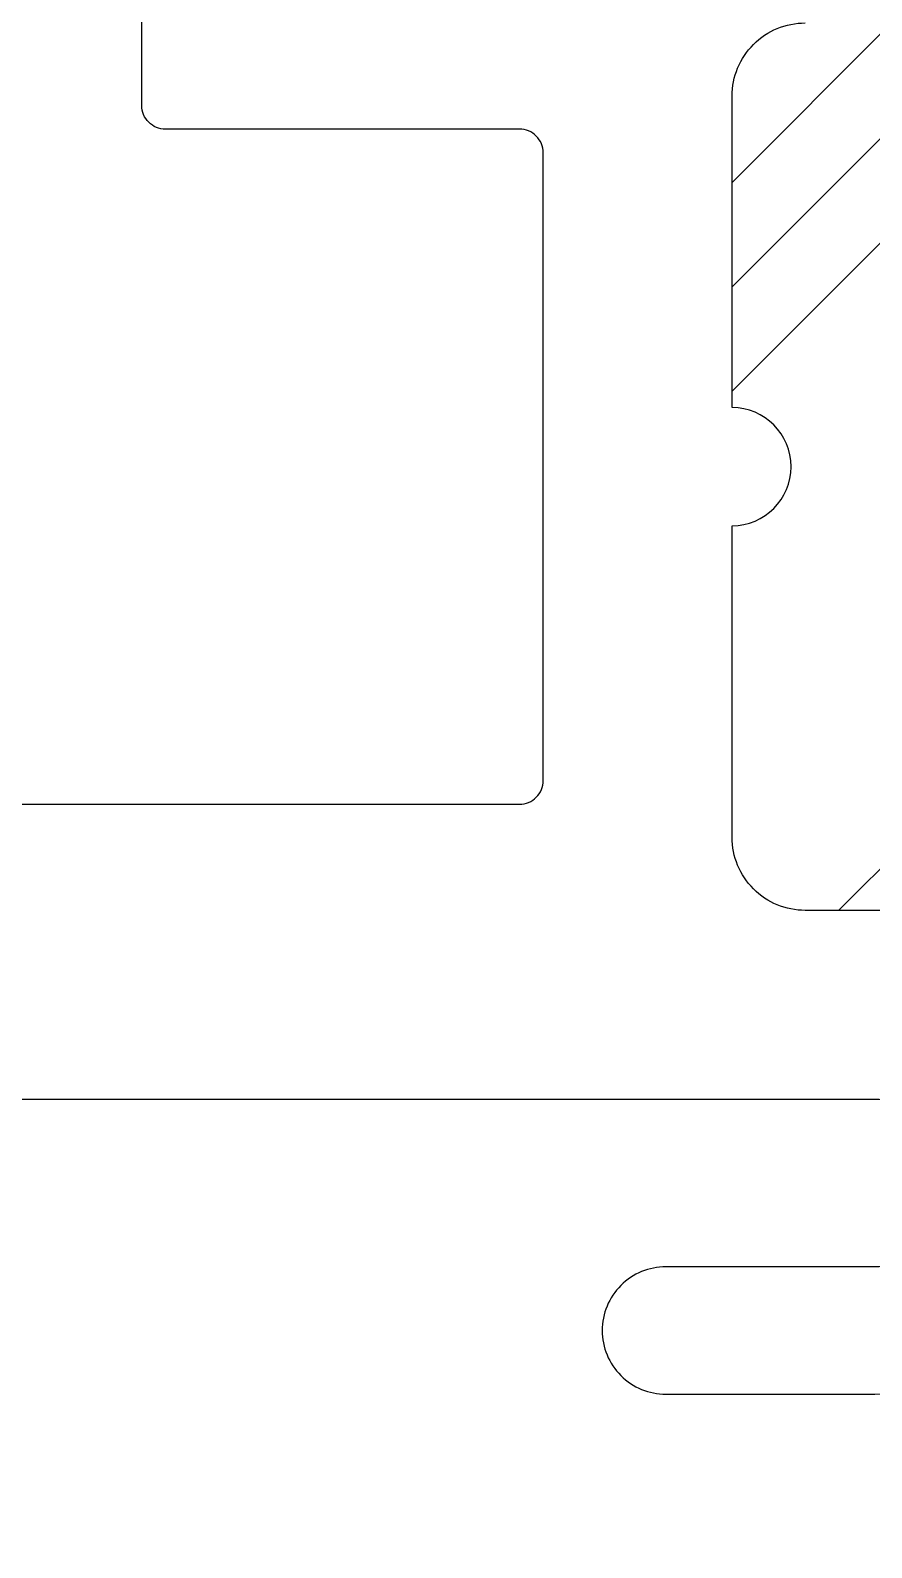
# Model space of a CAD drawing. Extents: x 55.6 to 139.8, y -18.8 to 45.3.
# Drawn here: x 72.705 to 73.062, y 24.076 to 24.718 of the extents above; entities that cross this region are included whole.
import ezdxf

# ---------------------------------------------------------------- set-up
doc = ezdxf.new("R2010")
doc.units = 0
doc.header["$LTSCALE"] = 0.25
doc.header["$MEASUREMENT"] = 0
doc.layers.get('0').update_dxf_attribs({"linetype": 'CONTINUOUS'})
doc.layers.add('FRAME', color=1, linetype='CONTINUOUS')

# ---------------------------------------------------------------- blocks, each defined once
blk = doc.blocks.new('05P02-T-BAR')
h = blk.add_hatch()
h.set_pattern_fill('PLAST', angle=45, style=0)
h.paths.add_polyline_path([(0.0065, 1.12, -1), (0.0065, 1.17), (0.0065, 1.302, 0.414214), (-0.0245, 1.333), (-0.06282, 1.333, 0.38311), (-0.09364, 1.30532, -0.898868), (-0.14336, 1.30537, -0.081258), (-0.39364, 1.30532, -0.898027), (-0.44336, 1.30532, 0.38311), (-0.47418, 1.333), (-0.5125, 1.333, 0.414214), (-0.5435, 1.302), (-0.5435, 1.17, -1), (-0.5435, 1.12), (-0.5435, 0.988, 0.414214), (-0.5125, 0.957), (-0.47418, 0.957, 0.38311), (-0.44336, 0.98468, -0.898027), (-0.39364, 0.98468), (-0.39354, 0.87702, -0.081129), (-0.14364, 0.877), (-0.14336, 0.877), (-0.14336, 0.98468, -0.898027), (-0.09364, 0.98468, 0.38311), (-0.06282, 0.957), (-0.0245, 0.957, 0.414214), (0.0065, 0.988)])
for points in [[(-2.1635, 1.406), (-2.1635, 0.687), (-2.0475, 0.687, 0.57735), (-2.03451, 0.7095), (-2.0835, 0.79435), (-2.0835, 0.877), (-0.483, 0.877, -0.414214), (-0.4475, 0.8415, -0.414214), (-0.483, 0.806), (-0.5715, 0.806, 0.414214), (-0.5985, 0.779), (-0.5985, 0.779, 0.414214), (-0.5715, 0.752), (-0.483, 0.752, 0.414214), (-0.3935, 0.8415), (-0.39364, 0.98468, 0.898027), (-0.44336, 0.98468, -0.38311), (-0.47418, 0.957), (-0.5125, 0.957, -0.414214), (-0.5435, 0.988), (-0.5435, 1.12, 1), (-0.5435, 1.17), (-0.5435, 1.302, -0.414214), (-0.5125, 1.333)], [(-1.9135, 1.368), (-1.9135, 1.288), (-2.0635, 1.288), (-2.0635, 1.16), (-2.0485, 1.145), (-2.0635, 1.13), (-2.0635, 1.002), (-0.6335, 1.002, 0.414214), (-0.6235, 1.012), (-0.6235, 1.278, 0.414214), (-0.6335, 1.288), (-0.7835, 1.288, -0.414214), (-0.7935, 1.298), (-0.7935, 1.358, -0.414214)]]:
    blk.add_lwpolyline(points, format="xyb")

msp = doc.modelspace()

# ---------------------------------------------------------------- block references
at = {"layer": 'FRAME'}
msp.add_blockref('05P02-T-BAR', (73.54592, 23.38856), dxfattribs=at)

doc.saveas('drawing.dxf')
